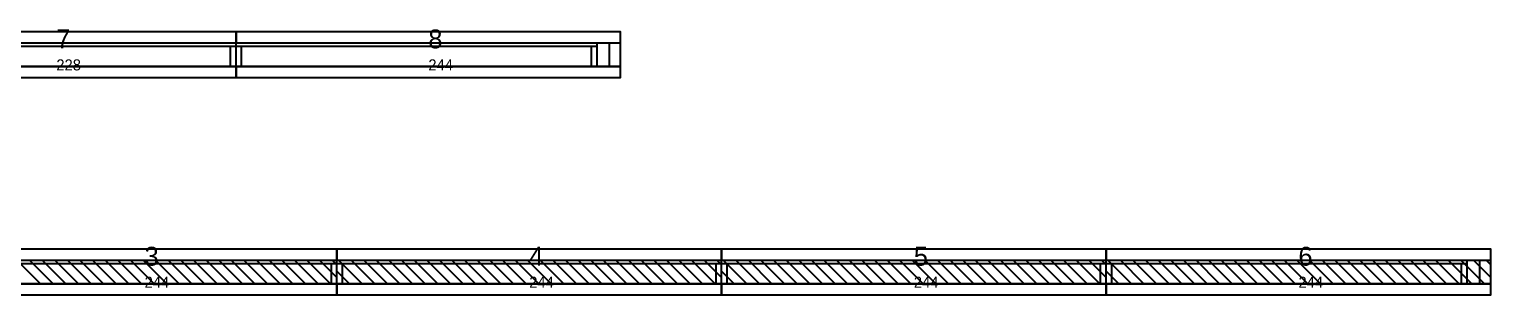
# Model space of a CAD drawing. Header units: metres. Extents: x -10 to 74425, y -2037 to 26.
# Drawn here: x 48825 to 49753, y -187 to -18 of the extents above; entities that cross this region are included whole.
import ezdxf

# ---------------------------------------------------------------- set-up
doc = ezdxf.new("R2010")
doc.units = ezdxf.units.M
doc.layers.add('VIGAS', color=7, linetype='Continuous')

msp = doc.modelspace()

# ---------------------------------------------------------------- linework, layer by layer
at = {"layer": 'VIGAS'}
for p, q in [((48728.6, -27), (48956.6, -27)), ((48956.6, -42), (48956.6, -27)), ((48956.6, -42), (48956.6, -27)), ((48956.6, -27), (49200.6, -27)), ((48956.6, -42), (48956.6, -27)), ((48956.6, -42), (48956.6, -27)), ((48956.6, -42), (48956.6, -27)), ((49185.6, -42), (49185.6, -27)), ((49193.6, -42), (49193.6, -27)), ((49200.6, -42), (49200.6, -27)), ((48728.6, -29.2), (48956.6, -29.2)), ((48953.1, -42), (48953.1, -29.2)), ((48956.6, -29.2), (49185.6, -29.2)), ((48960.1, -42), (48960.1, -29.2)), ((49182.1, -42), (49182.1, -29.2)), ((48728.6, -42), (48956.6, -42)), ((48953.1, -42), (48956.6, -42)), ((48956.6, -42), (49200.6, -42)), ((48956.6, -42), (48960.1, -42)), ((49182.1, -42), (49185.6, -42)), ((48776.6, -165), (49020.6, -165)), ((48832.6, -180), (48817.6, -165)), ((48840.6, -180), (48825.6, -165)), ((48848.6, -180), (48833.6, -165)), ((48856.6, -180), (48841.6, -165)), ((48864.6, -180), (48849.6, -165)), ((48872.6, -180), (48857.6, -165)), ((48880.6, -180), (48865.6, -165)), ((48888.6, -180), (48873.6, -165)), ((48896.6, -180), (48881.6, -165)), ((48904.6, -180), (48889.6, -165)), ((48912.6, -180), (48897.6, -165)), ((48920.6, -180), (48905.6, -165)), ((48928.6, -180), (48913.6, -165)), ((48936.6, -180), (48921.6, -165)), ((48944.6, -180), (48929.6, -165)), ((48952.6, -180), (48937.6, -165)), ((48960.6, -180), (48945.6, -165)), ((48968.6, -180), (48953.6, -165)), ((48976.6, -180), (48961.6, -165)), ((48984.6, -180), (48969.6, -165)), ((48992.6, -180), (48977.6, -165)), ((49000.6, -180), (48985.6, -165)), ((49008.6, -180), (48993.6, -165)), ((49016.6, -180), (49001.6, -165)), ((49020.6, -176), (49009.6, -165)), ((49020.6, -168), (49017.6, -165)), ((49020.6, -180), (49020.6, -165)), ((49020.6, -180), (49020.6, -165)), ((49020.6, -165), (49264.6, -165)), ((49020.6, -180), (49020.6, -165)), ((49020.6, -180), (49020.6, -165)), ((49020.6, -180), (49020.6, -165)), ((49036.6, -180), (49021.6, -165)), ((49044.6, -180), (49029.6, -165)), ((49052.6, -180), (49037.6, -165)), ((49060.6, -180), (49045.6, -165)), ((49068.6, -180), (49053.6, -165)), ((49076.6, -180), (49061.6, -165)), ((49084.6, -180), (49069.6, -165)), ((49092.6, -180), (49077.6, -165)), ((49100.6, -180), (49085.6, -165)), ((49108.6, -180), (49093.6, -165)), ((49116.6, -180), (49101.6, -165)), ((49124.6, -180), (49109.6, -165)), ((49132.6, -180), (49117.6, -165)), ((49140.6, -180), (49125.6, -165)), ((49148.6, -180), (49133.6, -165)), ((49156.6, -180), (49141.6, -165)), ((49164.6, -180), (49149.6, -165)), ((49172.6, -180), (49157.6, -165)), ((49180.6, -180), (49165.6, -165)), ((49188.6, -180), (49173.6, -165)), ((49196.6, -180), (49181.6, -165)), ((49204.6, -180), (49189.6, -165)), ((49212.6, -180), (49197.6, -165)), ((49220.6, -180), (49205.6, -165)), ((49228.6, -180), (49213.6, -165)), ((49236.6, -180), (49221.6, -165)), ((49244.6, -180), (49229.6, -165)), ((49252.6, -180), (49237.6, -165)), ((49260.6, -180), (49245.6, -165)), ((49264.6, -176), (49253.6, -165)), ((49264.6, -168), (49261.6, -165)), ((49264.6, -180), (49264.6, -165)), ((49264.6, -180), (49264.6, -165)), ((49264.6, -165), (49508.6, -165)), ((49264.6, -180), (49264.6, -165)), ((49264.6, -180), (49264.6, -165)), ((49264.6, -180), (49264.6, -165)), ((49280.6, -180), (49265.6, -165)), ((49288.6, -180), (49273.6, -165)), ((49296.6, -180), (49281.6, -165)), ((49304.6, -180), (49289.6, -165)), ((49312.6, -180), (49297.6, -165)), ((49320.6, -180), (49305.6, -165)), ((49328.6, -180), (49313.6, -165)), ((49336.6, -180), (49321.6, -165)), ((49344.6, -180), (49329.6, -165)), ((49352.6, -180), (49337.6, -165)), ((49360.6, -180), (49345.6, -165)), ((49368.6, -180), (49353.6, -165)), ((49376.6, -180), (49361.6, -165)), ((49384.6, -180), (49369.6, -165)), ((49392.6, -180), (49377.6, -165)), ((49400.6, -180), (49385.6, -165)), ((49408.6, -180), (49393.6, -165)), ((49416.6, -180), (49401.6, -165)), ((49424.6, -180), (49409.6, -165)), ((49432.6, -180), (49417.6, -165)), ((49440.6, -180), (49425.6, -165)), ((49448.6, -180), (49433.6, -165)), ((49456.6, -180), (49441.6, -165)), ((49464.6, -180), (49449.6, -165)), ((49472.6, -180), (49457.6, -165)), ((49480.6, -180), (49465.6, -165)), ((49488.6, -180), (49473.6, -165)), ((49496.6, -180), (49481.6, -165)), ((49504.6, -180), (49489.6, -165)), ((49508.6, -176), (49497.6, -165)), ((49508.6, -168), (49505.6, -165)), ((49508.6, -180), (49508.6, -165)), ((49508.6, -180), (49508.6, -165)), ((49508.6, -165), (49752.6, -165)), ((49508.6, -180), (49508.6, -165)), ((49508.6, -180), (49508.6, -165)), ((49508.6, -180), (49508.6, -165)), ((49524.6, -180), (49509.6, -165)), ((49532.6, -180), (49517.6, -165)), ((49540.6, -180), (49525.6, -165)), ((49548.6, -180), (49533.6, -165)), ((49556.6, -180), (49541.6, -165)), ((49564.6, -180), (49549.6, -165)), ((49572.6, -180), (49557.6, -165)), ((49580.6, -180), (49565.6, -165)), ((49588.6, -180), (49573.6, -165)), ((49596.6, -180), (49581.6, -165)), ((49604.6, -180), (49589.6, -165)), ((49612.6, -180), (49597.6, -165)), ((49620.6, -180), (49605.6, -165)), ((49628.6, -180), (49613.6, -165)), ((49636.6, -180), (49621.6, -165)), ((49644.6, -180), (49629.6, -165)), ((49652.6, -180), (49637.6, -165)), ((49660.6, -180), (49645.6, -165)), ((49668.6, -180), (49653.6, -165)), ((49676.6, -180), (49661.6, -165)), ((49684.6, -180), (49669.6, -165)), ((49692.6, -180), (49677.6, -165)), ((49700.6, -180), (49685.6, -165)), ((49708.6, -180), (49693.6, -165)), ((49716.6, -180), (49701.6, -165)), ((49724.6, -180), (49709.6, -165)), ((49732.6, -180), (49717.6, -165)), ((49740.6, -180), (49725.6, -165)), ((49748.6, -180), (49733.6, -165)), ((49737.6, -180), (49737.6, -165)), ((49752.6, -176), (49741.6, -165)), ((49745.6, -180), (49745.6, -165)), ((49752.6, -168), (49749.6, -165)), ((49752.6, -180), (49752.6, -165)), ((48776.6, -167.2), (49020.6, -167.2)), ((49017.1, -180), (49017.1, -167.2)), ((49020.6, -167.2), (49264.6, -167.2)), ((49028.6, -180), (49020.6, -172)), ((49024.1, -180), (49024.1, -167.2)), ((49261.1, -180), (49261.1, -167.2)), ((49264.6, -167.2), (49508.6, -167.2)), ((49272.6, -180), (49264.6, -172)), ((49268.1, -180), (49268.1, -167.2)), ((49505.1, -180), (49505.1, -167.2)), ((49508.6, -167.2), (49737.6, -167.2)), ((49516.6, -180), (49508.6, -172)), ((49512.1, -180), (49512.1, -167.2)), ((49734.1, -180), (49734.1, -167.2)), ((48776.6, -180), (49020.6, -180)), ((49017.1, -180), (49020.6, -180)), ((49020.6, -180), (49264.6, -180)), ((49020.6, -180), (49024.1, -180)), ((49020.6, -180), (49020.6, -180)), ((49261.1, -180), (49264.6, -180)), ((49264.6, -180), (49508.6, -180)), ((49264.6, -180), (49268.1, -180)), ((49264.6, -180), (49264.6, -180)), ((49505.1, -180), (49508.6, -180)), ((49508.6, -180), (49752.6, -180)), ((49508.6, -180), (49512.1, -180)), ((49508.6, -180), (49508.6, -180)), ((49734.1, -180), (49737.6, -180))]:
    msp.add_line(p, q, dxfattribs=at)
for points in [[(48728.6, -27), (48956.6, -27), (48956.6, -20), (48728.6, -20)], [(48956.6, -27), (49200.6, -27), (49200.6, -20), (48956.6, -20)], [(48728.6, -49), (48956.6, -49), (48956.6, -42), (48728.6, -42)], [(48956.6, -49), (49200.6, -49), (49200.6, -42), (48956.6, -42)], [(48776.6, -165), (49020.6, -165), (49020.6, -158), (48776.6, -158)], [(49020.6, -165), (49264.6, -165), (49264.6, -158), (49020.6, -158)], [(49264.6, -165), (49508.6, -165), (49508.6, -158), (49264.6, -158)], [(49508.6, -165), (49752.6, -165), (49752.6, -158), (49508.6, -158)], [(48776.6, -187), (49020.6, -187), (49020.6, -180), (48776.6, -180)], [(49020.6, -187), (49264.6, -187), (49264.6, -180), (49020.6, -180)], [(49264.6, -187), (49508.6, -187), (49508.6, -180), (49264.6, -180)], [(49508.6, -187), (49752.6, -187), (49752.6, -180), (49508.6, -180)]]:
    msp.add_lwpolyline(points, close=True, dxfattribs=at)

# ---------------------------------------------------------------- texts
for s, height, p in [('7', 12, (48842.6, -30.5)), ('8', 12, (49078.6, -30.5)), ('228', 7, (48842.6, -44.5)), ('244', 7, (49078.6, -44.5)), ('3', 12, (48898.6, -168.5)), ('4', 12, (49142.6, -168.5)), ('5', 12, (49386.6, -168.5)), ('6', 12, (49630.6, -168.5)), ('244', 7, (48898.6, -182.5)), ('244', 7, (49142.6, -182.5)), ('244', 7, (49386.6, -182.5)), ('244', 7, (49630.6, -182.5))]:
    msp.add_text(s, height=height, dxfattribs=at).set_placement(p)

doc.saveas('drawing.dxf')
